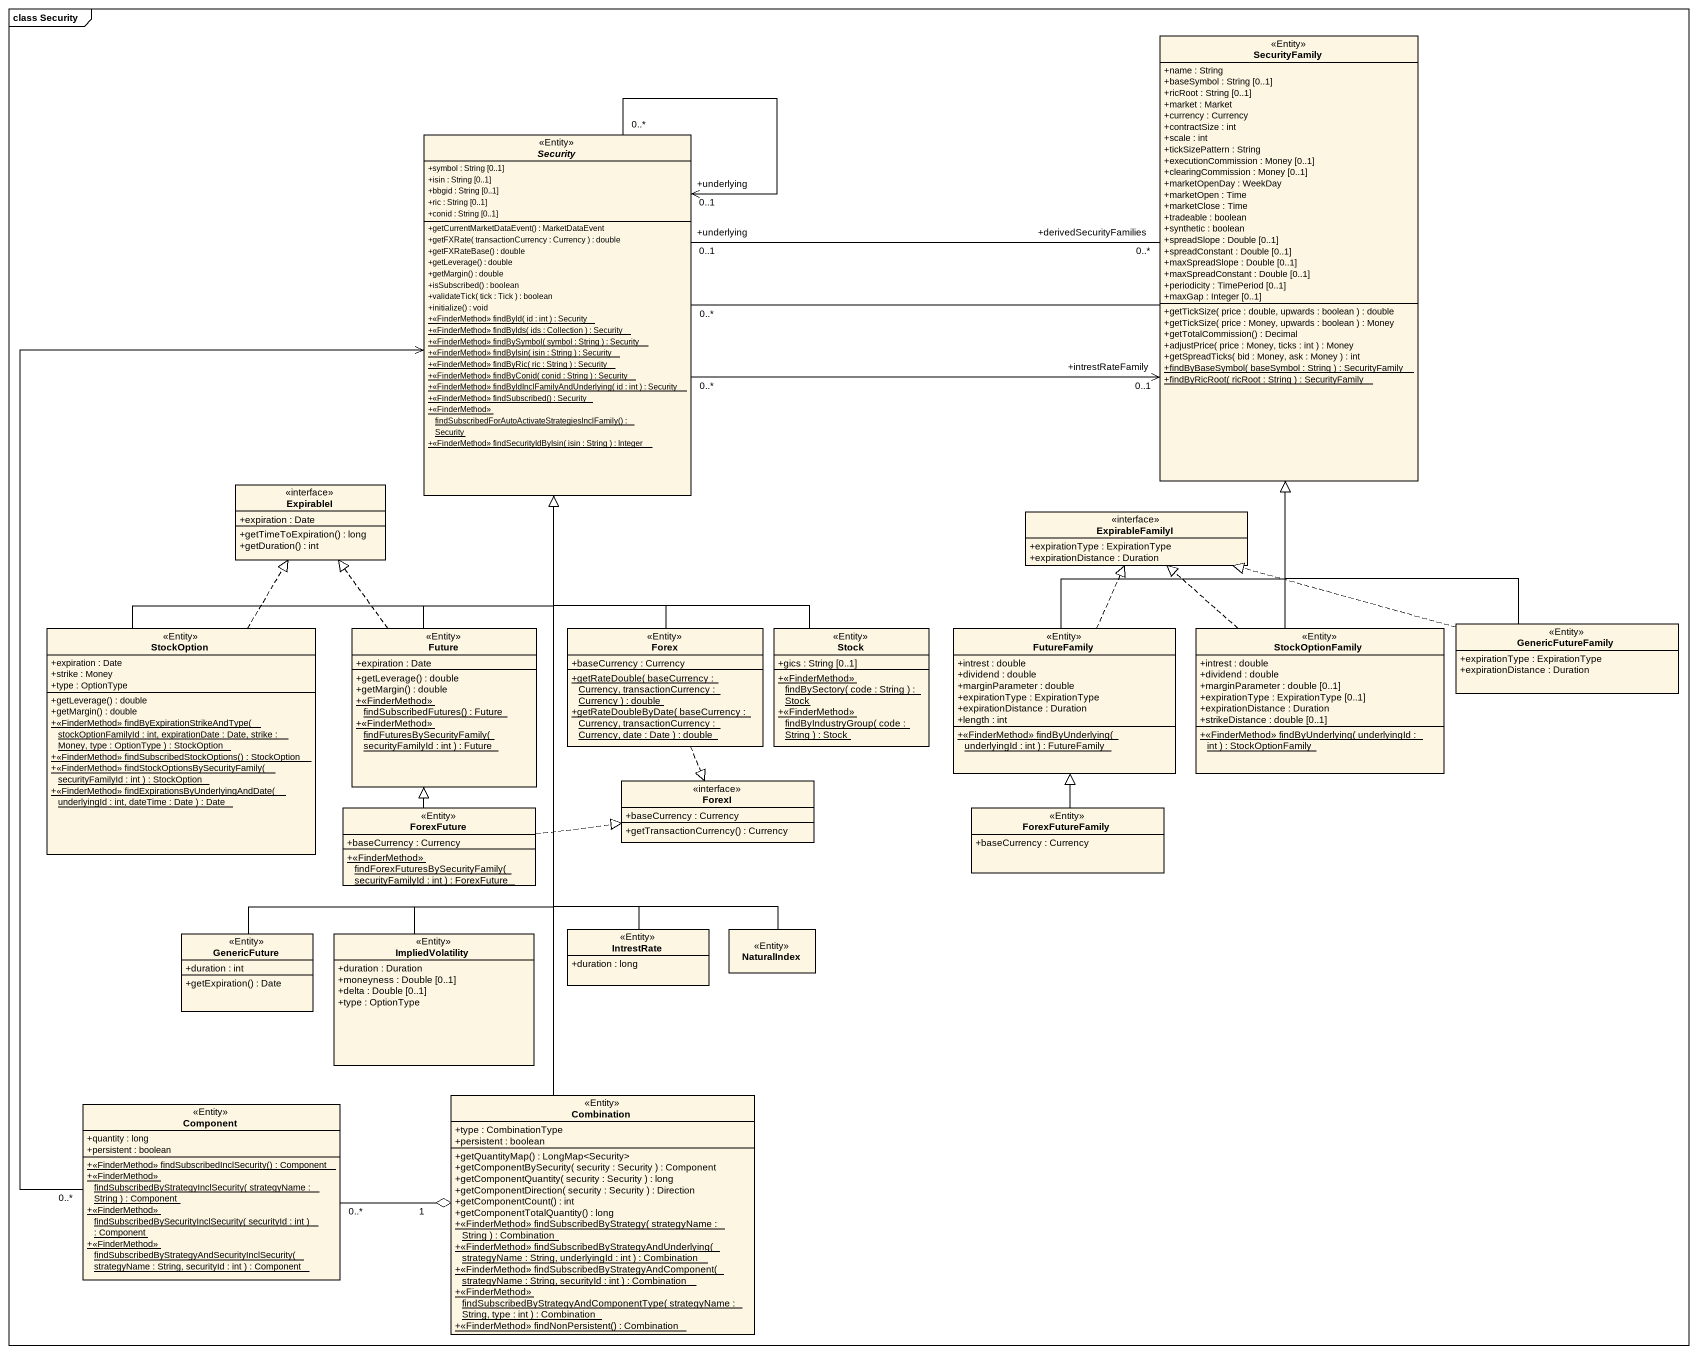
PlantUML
@startuml
mainframe class Security
hide circle
hide empty members
skinparam classAttributeIconSize 0
class SecurityFamily <<Entity>> {
  +name : String
  +baseSymbol : String [0..1]
  +ricRoot : String [0..1]
  +market : Market
  +currency : Currency
  +contractSize : int
  +scale : int
  +tickSizePattern : String
  +executionCommission : Money [0..1]
  +clearingCommission : Money [0..1]
  +marketOpenDay : WeekDay
  +marketOpen : Time
  +marketClose : Time
  +tradeable : boolean
  +synthetic : boolean
  +spreadSlope : Double [0..1]
  +spreadConstant : Double [0..1]
  +maxSpreadSlope : Double [0..1]
  +maxSpreadConstant : Double [0..1]
  +periodicity : TimePeriod [0..1]
  +maxGap : Integer [0..1]
  +getTickSize( price : double, upwards : boolean ) : double
  +getTickSize( price : Money, upwards : boolean ) : Money
  +getTotalCommission() : Decimal
  +adjustPrice( price : Money, ticks : int ) : Money
  +getSpreadTicks( bid : Money, ask : Money ) : int
  {static} +findByBaseSymbol( baseSymbol : String ) : SecurityFamily
  {static} +findByRicRoot( ricRoot : String ) : SecurityFamily
}
abstract class Security <<Entity>> {
  +symbol : String [0..1]
  +isin : String [0..1]
  +bbgid : String [0..1]
  +ric : String [0..1]
  +conid : String [0..1]
  +getCurrentMarketDataEvent() : MarketDataEvent
  +getFXRate( transactionCurrency : Currency ) : double
  +getFXRateBase() : double
  +getLeverage() : double
  +getMargin() : double
  +isSubscribed() : boolean
  +validateTick( tick : Tick ) : boolean
  +initialize() : void
  {static} +<<FinderMethod>> findById( id : int ) : Security
  {static} +<<FinderMethod>> findByIds( ids : Collection ) : Security
  {static} +<<FinderMethod>> findBySymbol( symbol : String ) : Security
  {static} +<<FinderMethod>> findByIsin( isin : String ) : Security
  {static} +<<FinderMethod>> findByRic( ric : String ) : Security
  {static} +<<FinderMethod>> findByConid( conid : String ) : Security
  {static} +<<FinderMethod>> findByIdInclFamilyAndUnderlying( id : int ) : Security
  {static} +<<FinderMethod>> findSubscribed() : Security
  {static} +<<FinderMethod>> findSubscribedForAutoActivateStrategiesInclFamily() : Security
  {static} +<<FinderMethod>> findSecurityIdByIsin( isin : String ) : Integer
}
interface ExpirableI {
  +expiration : Date
  +getTimeToExpiration() : long
  +getDuration() : int
}
interface ExpirableFamilyI {
  +expirationType : ExpirationType
  +expirationDistance : Duration
}
class StockOption <<Entity>> {
  +expiration : Date
  +strike : Money
  +type : OptionType
  +getLeverage() : double
  +getMargin() : double
  {static} +<<FinderMethod>> findByExpirationStrikeAndType( stockOptionFamilyId : int, expirationDate : Date, strike : Money, type : OptionType ) : StockOption
  {static} +<<FinderMethod>> findSubscribedStockOptions() : StockOption
  {static} +<<FinderMethod>> findStockOptionsBySecurityFamily( securityFamilyId : int ) : StockOption
  {static} +<<FinderMethod>> findExpirationsByUnderlyingAndDate( underlyingId : int, dateTime : Date ) : Date
}
class Future <<Entity>> {
  +expiration : Date
  +getLeverage() : double
  +getMargin() : double
  {static} +<<FinderMethod>> findSubscribedFutures() : Future
  {static} +<<FinderMethod>> findFuturesBySecurityFamily( securityFamilyId : int ) : Future
}
class Forex <<Entity>> {
  +baseCurrency : Currency
  {static} +getRateDouble( baseCurrency : Currency, transactionCurrency : Currency ) : double
  {static} +getRateDoubleByDate( baseCurrency : Currency, transactionCurrency : Currency, date : Date ) : double
}
class Stock <<Entity>> {
  +gics : String [0..1]
  {static} +<<FinderMethod>> findBySectory( code : String ) : Stock
  {static} +<<FinderMethod>> findByIndustryGroup( code : String ) : Stock
}
class FutureFamily <<Entity>> {
  +intrest : double
  +dividend : double
  +marginParameter : double
  +expirationType : ExpirationType
  +expirationDistance : Duration
  +length : int
  {static} +<<FinderMethod>> findByUnderlying( underlyingId : int ) : FutureFamily
}
class StockOptionFamily <<Entity>> {
  +intrest : double
  +dividend : double
  +marginParameter : double [0..1]
  +expirationType : ExpirationType [0..1]
  +expirationDistance : Duration
  +strikeDistance : double [0..1]
  {static} +<<FinderMethod>> findByUnderlying( underlyingId : int ) : StockOptionFamily
}
class GenericFutureFamily <<Entity>> {
  +expirationType : ExpirationType
  +expirationDistance : Duration
}
class ForexFuture <<Entity>> {
  +baseCurrency : Currency
  {static} +<<FinderMethod>> findForexFuturesBySecurityFamily( securityFamilyId : int ) : ForexFuture
}
interface ForexI {
  +baseCurrency : Currency
  +getTransactionCurrency() : Currency
}
class ForexFutureFamily <<Entity>> {
  +baseCurrency : Currency
}
class GenericFuture <<Entity>> {
  +duration : int
  +getExpiration() : Date
}
class ImpliedVolatility <<Entity>> {
  +duration : Duration
  +moneyness : Double [0..1]
  +delta : Double [0..1]
  +type : OptionType
}
class IntrestRate <<Entity>> {
  +duration : long
}
class NaturalIndex <<Entity>>
class Combination <<Entity>> {
  +type : CombinationType
  +persistent : boolean
  +getQuantityMap() : LongMap<Security>
  +getComponentBySecurity( security : Security ) : Component
  +getComponentQuantity( security : Security ) : long
  +getComponentDirection( security : Security ) : Direction
  +getComponentCount() : int
  +getComponentTotalQuantity() : long
  {static} +<<FinderMethod>> findSubscribedByStrategy( strategyName : String ) : Combination
  {static} +<<FinderMethod>> findSubscribedByStrategyAndUnderlying( strategyName : String, underlyingId : int ) : Combination
  {static} +<<FinderMethod>> findSubscribedByStrategyAndComponent( strategyName : String, securityId : int ) : Combination
  {static} +<<FinderMethod>> findSubscribedByStrategyAndComponentType( strategyName : String, type : int ) : Combination
  {static} +<<FinderMethod>> findNonPersistent() : Combination
}
class "Component" as Component_ <<Entity>> {
  +quantity : long
  +persistent : boolean
  {static} +<<FinderMethod>> findSubscribedInclSecurity() : Component
  {static} +<<FinderMethod>> findSubscribedByStrategyInclSecurity( strategyName : String ) : Component
  {static} +<<FinderMethod>> findSubscribedBySecurityInclSecurity( securityId : int ) : Component
  {static} +<<FinderMethod>> findSubscribedByStrategyAndSecurityInclSecurity( strategyName : String, securityId : int ) : Component
}
SecurityFamily "+intrestRateFamily\n0..1" <-left- "0..*" Security
SecurityFamily -left- "0..*" Security
Security "+underlying\n0..1" -right- "+derivedSecurityFamilies\n0..*" SecurityFamily
Security "+underlying\n0..1" <-- "0..*" Security
Security <-- "0..*" Component_
StockOption -up-|> Security
StockOption .up.|> ExpirableI
Future -up-|> Security
Future .up.|> ExpirableI
Forex -up-|> Security
Forex ..|> ForexI
Stock -up-|> Security
FutureFamily -up-|> SecurityFamily
FutureFamily .up.|> ExpirableFamilyI
StockOptionFamily -up-|> SecurityFamily
StockOptionFamily .up.|> ExpirableFamilyI
GenericFutureFamily -up-|> SecurityFamily
GenericFutureFamily .left.|> ExpirableFamilyI
ForexFuture -up-|> Future
ForexFuture .right.|> ForexI
ForexFutureFamily -up-|> FutureFamily
GenericFuture -up-|> Security
ImpliedVolatility -up-|> Security
IntrestRate -up-|> Security
NaturalIndex -up-|> Security
Combination -up-|> Security
Component_ "0..*" -right-o "1" Combination
@enduml
